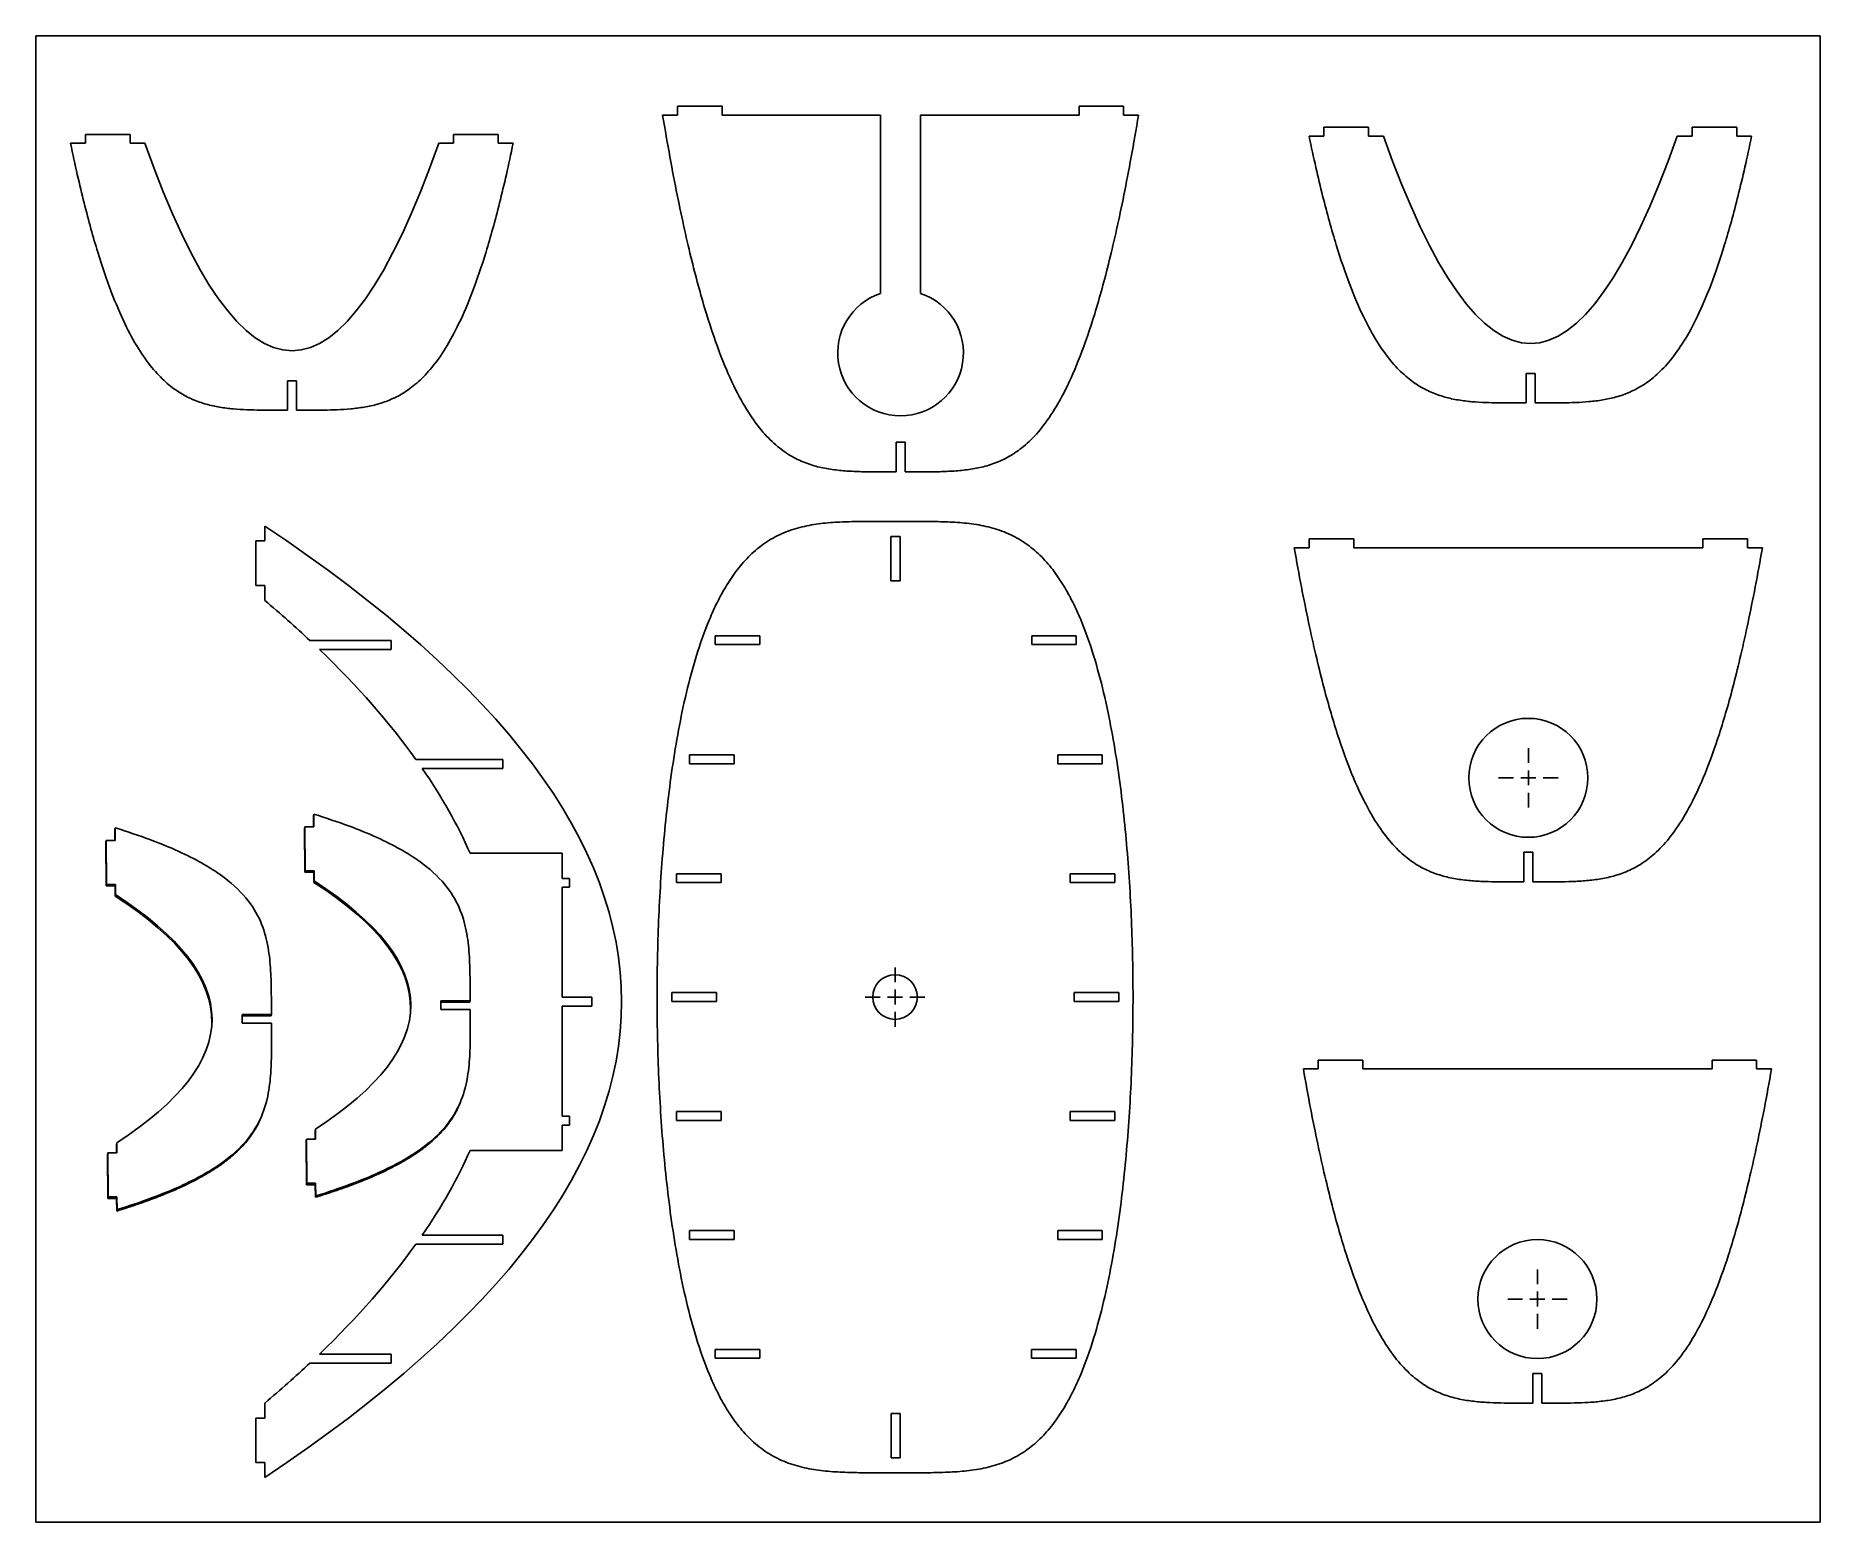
# Model space of a CAD drawing. Header units: millimetres. Extents: x 2002 to 2602, y 753 to 1253.
import ezdxf

# ---------------------------------------------------------------- set-up
doc = ezdxf.new("R2010")
doc.units = ezdxf.units.MM
doc.layers.add('10', color=7, linetype='Continuous')
doc.layers.add('图框', color=7, linetype='Continuous')

# ---------------------------------------------------------------- blocks, each defined once
blk = doc.blocks.new('SW_CENTERMARKSYMBOL_0')
at = {"layer": '10', "color": 0}
for p, q in [((0, 5), (0, 10)), ((-5, 0), (-10, 0)), ((0, 0), (-2.5, 0)), ((0, 0), (0, 2.5)), ((0, 0), (0, -2.5)), ((0, 0), (2.5, 0)), ((5, 0), (10, 0)), ((0, -5), (0, -10))]:
    blk.add_line(p, q, dxfattribs=at)

msp = doc.modelspace()

# ---------------------------------------------------------------- linework, layer by layer
for p, q in [((2601.94, 1253.34), (2001.94, 1253.34)), ((2001.94, 753.34), (2001.94, 1253.34)), ((2601.94, 753.34), (2601.94, 1253.34)), ((2001.94, 753.34), (2601.94, 753.34))]:
    msp.add_line(p, q)
at = {"color": 7, "linetype": 'Continuous', "lineweight": 25}
for p, q in [((2212.72, 1226.61), (2217.72, 1226.61)), ((2217.72, 1229.61), (2217.72, 1226.61)), ((2217.72, 1229.61), (2232.72, 1229.61)), ((2232.72, 1229.61), (2232.72, 1226.61)), ((2232.72, 1226.61), (2286, 1226.61)), ((2286, 1226.61), (2286, 1166.65)), ((2299.45, 1226.61), (2352.72, 1226.61)), ((2299.45, 1166.65), (2299.45, 1226.61)), ((2352.72, 1226.61), (2352.72, 1229.61)), ((2352.72, 1229.61), (2367.72, 1229.61)), ((2367.72, 1229.61), (2367.72, 1226.61)), ((2367.72, 1226.61), (2372.72, 1226.61)), ((2018.66, 1217.15), (2018.66, 1220.15)), ((2018.66, 1220.15), (2033.66, 1220.15)), ((2033.66, 1220.15), (2033.66, 1217.15)), ((2142.46, 1220.15), (2142.46, 1217.15)), ((2157.46, 1220.15), (2142.46, 1220.15)), ((2157.46, 1217.15), (2157.46, 1220.15)), ((2430.06, 1219.57), (2435.06, 1219.57)), ((2435.06, 1219.57), (2435.06, 1222.57)), ((2435.06, 1222.57), (2450.06, 1222.57)), ((2450.06, 1222.57), (2450.06, 1219.57)), ((2450.06, 1219.57), (2455.06, 1219.57)), ((2558.86, 1219.57), (2553.86, 1219.57)), ((2558.86, 1222.57), (2558.86, 1219.57)), ((2573.86, 1222.57), (2558.86, 1222.57)), ((2573.86, 1219.57), (2573.86, 1222.57)), ((2578.86, 1219.57), (2573.86, 1219.57)), ((2013.66, 1217.15), (2018.66, 1217.15)), ((2033.66, 1217.15), (2038.66, 1217.15)), ((2142.46, 1217.15), (2137.46, 1217.15)), ((2162.46, 1217.15), (2157.46, 1217.15)), ((2089.65, 1137.25), (2086.65, 1137.25)), ((2086.65, 1137.25), (2086.65, 1127.38)), ((2089.65, 1127.38), (2089.65, 1137.25)), ((2506.05, 1139.67), (2503.05, 1139.67)), ((2503.05, 1139.67), (2503.05, 1129.8)), ((2506.05, 1129.8), (2506.05, 1139.67)), ((2294.22, 1116.61), (2291.22, 1116.61)), ((2291.22, 1116.61), (2291.22, 1106.61)), ((2294.22, 1106.61), (2294.22, 1116.61)), ((2078.95, 1088.41), (2078.95, 1083.41)), ((2075.95, 1083.41), (2075.95, 1068.41)), ((2078.95, 1083.41), (2075.95, 1083.41)), ((2292.57, 1084.92), (2289.43, 1084.92)), ((2289.43, 1084.92), (2289.43, 1069.99)), ((2292.57, 1069.99), (2292.57, 1084.92)), ((2425.08, 1081.12), (2430.08, 1081.12)), ((2430.08, 1081.12), (2430.08, 1084.12)), ((2430.08, 1084.12), (2445.08, 1084.12)), ((2445.08, 1084.12), (2445.08, 1081.12)), ((2445.08, 1081.12), (2562.48, 1081.12)), ((2562.48, 1084.12), (2562.48, 1081.12)), ((2577.48, 1084.12), (2562.48, 1084.12)), ((2577.48, 1081.12), (2577.48, 1084.12)), ((2582.48, 1081.12), (2577.48, 1081.12)), ((2075.95, 1068.41), (2078.95, 1068.41)), ((2078.95, 1068.41), (2078.95, 1063.41)), ((2289.43, 1069.99), (2292.57, 1069.99)), ((2245.39, 1051.51), (2230.39, 1051.51)), ((2230.39, 1051.51), (2230.39, 1048.52)), ((2245.39, 1048.52), (2245.39, 1051.51)), ((2351.8, 1051.51), (2336.8, 1051.51)), ((2336.8, 1051.51), (2336.8, 1048.52)), ((2351.8, 1048.52), (2351.8, 1051.51)), ((2121.45, 1049.91), (2094.15, 1049.91)), ((2121.45, 1046.91), (2097.31, 1046.91)), ((2121.45, 1046.91), (2121.45, 1049.91)), ((2230.39, 1048.52), (2245.39, 1048.52)), ((2336.8, 1048.52), (2351.8, 1048.52)), ((2158.95, 1009.91), (2129.79, 1009.91)), ((2158.95, 1006.91), (2158.95, 1009.91)), ((2236.75, 1011.49), (2221.75, 1011.49)), ((2221.75, 1011.49), (2221.75, 1008.49)), ((2221.75, 1008.49), (2236.75, 1008.49)), ((2236.75, 1008.49), (2236.75, 1011.49)), ((2360.55, 1011.49), (2345.55, 1011.49)), ((2345.55, 1011.49), (2345.55, 1008.49)), ((2345.55, 1008.49), (2360.55, 1008.49)), ((2360.55, 1008.49), (2360.55, 1011.49)), ((2158.95, 1006.91), (2131.9, 1006.91)), ((2095.45, 991.51), (2095.34, 991.04)), ((2095.34, 991.04), (2095.35, 987.27)), ((2095.45, 991.51), (2095.47, 987.27)), ((2028.64, 986.91), (2028.52, 986.44)), ((2028.52, 986.44), (2028.54, 982.67)), ((2028.64, 986.91), (2028.66, 982.67)), ((2092.47, 987.27), (2092.36, 986.8)), ((2092.36, 986.8), (2092.43, 971.99)), ((2092.47, 987.27), (2092.55, 972.46)), ((2095.47, 987.27), (2092.47, 987.27)), ((2025.66, 982.67), (2025.55, 982.2)), ((2025.55, 982.2), (2025.62, 967.38)), ((2025.66, 982.67), (2025.74, 967.85)), ((2028.66, 982.67), (2025.66, 982.67)), ((2178.95, 978.41), (2147.97, 978.41)), ((2178.95, 969.91), (2178.95, 978.41)), ((2505.28, 978.73), (2502.28, 978.73)), ((2502.28, 978.73), (2502.28, 968.73)), ((2505.28, 968.73), (2505.28, 978.73)), ((2092.55, 972.46), (2092.43, 971.99)), ((2092.55, 972.46), (2095.55, 972.46)), ((2095.55, 972.46), (2095.43, 971.99)), ((2095.55, 972.46), (2095.56, 969.04)), ((2025.74, 967.85), (2025.62, 967.38)), ((2025.62, 967.38), (2028.62, 967.38)), ((2025.74, 967.85), (2028.74, 967.85)), ((2028.74, 967.85), (2028.62, 967.38)), ((2028.62, 967.38), (2028.64, 963.97)), ((2028.74, 967.85), (2028.75, 964.44)), ((2092.43, 971.99), (2095.43, 971.99)), ((2095.43, 971.99), (2095.45, 968.57)), ((2095.56, 969.04), (2095.45, 968.57)), ((2181.45, 969.91), (2178.95, 969.91)), ((2178.95, 929.91), (2178.95, 966.91)), ((2181.45, 966.91), (2178.95, 966.91)), ((2181.45, 966.91), (2181.45, 969.91)), ((2232.37, 971.49), (2217.37, 971.49)), ((2217.37, 971.49), (2217.37, 968.49)), ((2217.37, 968.49), (2232.37, 968.49)), ((2232.37, 968.49), (2232.37, 971.49)), ((2364.77, 971.49), (2349.77, 971.49)), ((2349.77, 971.49), (2349.77, 968.49)), ((2349.77, 968.49), (2364.77, 968.49)), ((2364.77, 968.49), (2364.77, 971.49)), ((2028.75, 964.44), (2028.64, 963.97)), ((2230.8, 931.49), (2215.77, 931.49)), ((2215.77, 931.49), (2215.77, 928.49)), ((2230.8, 928.49), (2230.8, 931.49)), ((2366.07, 931.49), (2351.07, 931.49)), ((2351.07, 931.49), (2351.07, 928.49)), ((2366.07, 928.49), (2366.07, 931.49)), ((2081.21, 924.14), (2071.31, 924.15)), ((2071.31, 924.15), (2071.33, 921.18)), ((2081.21, 924.14), (2081.1, 923.67)), ((2148.02, 928.74), (2138.12, 928.75)), ((2138.12, 928.75), (2138.14, 925.79)), ((2147.91, 928.27), (2138.12, 928.28)), ((2138.14, 925.79), (2148.04, 925.78)), ((2148.02, 928.74), (2147.91, 928.27)), ((2188.95, 929.91), (2178.95, 929.91)), ((2178.95, 926.91), (2178.95, 889.91)), ((2188.95, 926.91), (2178.95, 926.91)), ((2188.95, 926.91), (2188.95, 929.91)), ((2215.77, 928.49), (2230.8, 928.49)), ((2351.07, 928.49), (2366.07, 928.49)), ((2081.1, 923.67), (2071.31, 923.68)), ((2071.33, 921.18), (2081.23, 921.17)), ((2433.14, 905.81), (2433.14, 908.81)), ((2433.14, 908.81), (2448.14, 908.81)), ((2448.14, 908.81), (2448.14, 905.81)), ((2565.54, 908.81), (2565.54, 905.81)), ((2580.54, 908.81), (2565.54, 908.81)), ((2580.54, 905.81), (2580.54, 908.81)), ((2146.37, 899.58), (2146.48, 900.05)), ((2428.14, 905.81), (2433.14, 905.81)), ((2448.14, 905.81), (2565.54, 905.81)), ((2585.54, 905.81), (2580.54, 905.81)), ((2079.56, 894.97), (2079.67, 895.44)), ((2181.45, 889.91), (2178.95, 889.91)), ((2181.45, 886.91), (2181.45, 889.91)), ((2232.37, 891.49), (2217.37, 891.49)), ((2217.37, 891.49), (2217.37, 888.49)), ((2217.37, 888.49), (2232.37, 888.49)), ((2232.37, 888.49), (2232.37, 891.49)), ((2364.77, 891.49), (2349.77, 891.49)), ((2349.77, 891.49), (2349.77, 888.49)), ((2349.77, 888.49), (2364.77, 888.49)), ((2364.77, 888.49), (2364.77, 891.49)), ((2093, 882.18), (2092.89, 881.71)), ((2093.08, 867.37), (2093, 882.18)), ((2093, 882.18), (2096, 882.18)), ((2095.98, 885.59), (2095.87, 885.12)), ((2095.88, 882.18), (2095.87, 885.12)), ((2096, 882.18), (2095.98, 885.59)), ((2178.95, 886.91), (2178.95, 878.41)), ((2181.45, 886.91), (2178.95, 886.91)), ((2026.19, 877.57), (2026.08, 877.1)), ((2026.15, 862.29), (2026.08, 877.1)), ((2026.27, 862.76), (2026.19, 877.57)), ((2026.19, 877.57), (2029.19, 877.57)), ((2029.17, 880.98), (2029.06, 880.51)), ((2029.07, 877.57), (2029.06, 880.51)), ((2029.19, 877.57), (2029.17, 880.98)), ((2092.96, 866.89), (2092.89, 881.71)), ((2178.95, 878.41), (2147.97, 878.41)), ((2093.08, 867.37), (2092.96, 866.89)), ((2095.96, 866.89), (2092.96, 866.89)), ((2096.07, 867.36), (2093.08, 867.37)), ((2096.07, 867.36), (2095.96, 866.89)), ((2095.98, 862.65), (2095.96, 866.89)), ((2096.1, 863.12), (2096.07, 867.36)), ((2026.27, 862.76), (2026.15, 862.29)), ((2029.15, 862.29), (2026.15, 862.29)), ((2029.26, 862.76), (2026.27, 862.76)), ((2029.26, 862.76), (2029.15, 862.29)), ((2029.17, 858.04), (2029.15, 862.29)), ((2029.29, 858.51), (2029.17, 858.04)), ((2029.29, 858.51), (2029.26, 862.76)), ((2096.1, 863.12), (2095.98, 862.65)), ((2158.95, 846.91), (2129.79, 846.91)), ((2158.95, 849.91), (2131.9, 849.91)), ((2158.95, 846.91), (2158.95, 849.91)), ((2236.75, 851.49), (2221.75, 851.49)), ((2221.75, 851.49), (2221.75, 848.49)), ((2221.75, 848.49), (2236.75, 848.49)), ((2236.75, 848.49), (2236.75, 851.49)), ((2360.55, 851.49), (2345.55, 851.49)), ((2345.55, 851.49), (2345.55, 848.49)), ((2345.55, 848.49), (2360.55, 848.49)), ((2360.55, 848.49), (2360.55, 851.49)), ((2230.36, 811.49), (2230.36, 808.49)), ((2245.36, 811.49), (2230.36, 811.49)), ((2245.36, 808.49), (2245.36, 811.49)), ((2351.77, 811.49), (2336.77, 811.49)), ((2336.77, 811.49), (2336.77, 808.49)), ((2351.77, 808.49), (2351.77, 811.49)), ((2121.45, 806.91), (2094.15, 806.91)), ((2121.45, 809.91), (2097.31, 809.91)), ((2121.45, 806.91), (2121.45, 809.91)), ((2230.36, 808.49), (2245.36, 808.49)), ((2336.77, 808.49), (2351.77, 808.49)), ((2508.34, 803.42), (2505.34, 803.42)), ((2505.34, 803.42), (2505.34, 793.42)), ((2508.34, 793.42), (2508.34, 803.42)), ((2078.95, 788.41), (2078.95, 793.41)), ((2075.95, 773.41), (2075.95, 788.41)), ((2075.95, 788.41), (2078.95, 788.41)), ((2292.57, 789.99), (2289.57, 789.99)), ((2289.57, 789.99), (2289.57, 774.99)), ((2292.57, 774.99), (2292.57, 789.99)), ((2289.57, 774.99), (2292.57, 774.99)), ((2078.95, 773.41), (2075.95, 773.41)), ((2078.95, 768.41), (2078.95, 773.41))]:
    msp.add_line(p, q, dxfattribs=at)
for centre, radius in [((2503.78, 1003.73), 20.01), ((2290.87, 929.99), 7.5), ((2506.84, 828.42), 20.01)]:
    msp.add_circle(centre, radius, dxfattribs=at)
msp.add_arc((2292.72, 1146.61), 21.14, 108.553, 71.447, dxfattribs=at)
for points in [[(2212.72, 1226.61), (2214.36, 1216.8), (2217.63, 1198.98), (2222.53, 1177.02), (2227.44, 1159.22), (2232.35, 1145.03), (2237.25, 1133.91), (2242.16, 1125.4), (2247.06, 1119.05), (2251.97, 1114.46), (2256.88, 1111.27), (2261.78, 1109.16), (2266.69, 1107.86), (2271.6, 1107.13), (2276.5, 1106.78), (2281.41, 1106.64), (2286.31, 1106.61), (2289.59, 1106.61), (2291.22, 1106.61)], [(2294.22, 1106.61), (2295.86, 1106.61), (2299.13, 1106.61), (2304.03, 1106.64), (2308.94, 1106.78), (2313.85, 1107.13), (2318.75, 1107.86), (2323.66, 1109.16), (2328.56, 1111.27), (2333.47, 1114.46), (2338.38, 1119.05), (2343.28, 1125.4), (2348.19, 1133.91), (2353.1, 1145.03), (2358, 1159.22), (2362.91, 1177.02), (2367.81, 1198.98), (2371.09, 1216.8), (2372.72, 1226.61)], [(2430.06, 1219.57), (2431.58, 1212.23), (2434.63, 1198.9), (2439.19, 1182.48), (2443.75, 1169.17), (2448.31, 1158.55), (2452.87, 1150.23), (2457.43, 1143.87), (2461.99, 1139.11), (2466.56, 1135.68), (2471.12, 1133.29), (2475.68, 1131.71), (2480.24, 1130.74), (2484.8, 1130.19), (2489.36, 1129.93), (2493.92, 1129.82), (2498.48, 1129.8), (2501.53, 1129.8), (2503.05, 1129.8)], [(2455.06, 1219.57), (2488.07, 1126.55), (2521, 1126.55), (2553.86, 1219.57)], [(2506.05, 1129.8), (2507.56, 1129.8), (2510.6, 1129.8), (2515.15, 1129.83), (2519.7, 1129.93), (2524.25, 1130.2), (2528.8, 1130.76), (2533.35, 1131.74), (2537.9, 1133.33), (2542.46, 1135.73), (2547.01, 1139.18), (2551.56, 1143.94), (2556.11, 1150.32), (2560.66, 1158.63), (2565.21, 1169.25), (2569.76, 1182.55), (2574.31, 1198.95), (2577.35, 1212.25), (2578.86, 1219.57)], [(2013.66, 1217.15), (2015.18, 1209.81), (2018.23, 1196.48), (2022.79, 1180.06), (2027.35, 1166.75), (2031.91, 1156.13), (2036.47, 1147.82), (2041.03, 1141.45), (2045.59, 1136.69), (2050.15, 1133.26), (2054.72, 1130.87), (2059.28, 1129.29), (2063.84, 1128.32), (2068.4, 1127.77), (2072.96, 1127.51), (2077.52, 1127.4), (2082.08, 1127.38), (2085.13, 1127.38), (2086.65, 1127.38)], [(2038.66, 1217.15), (2071.67, 1124.13), (2104.6, 1124.13), (2137.46, 1217.15)], [(2089.65, 1127.38), (2091.16, 1127.38), (2094.2, 1127.38), (2098.75, 1127.41), (2103.3, 1127.51), (2107.85, 1127.78), (2112.4, 1128.34), (2116.95, 1129.32), (2121.5, 1130.91), (2126.05, 1133.31), (2130.61, 1136.76), (2135.16, 1141.52), (2139.71, 1147.9), (2144.26, 1156.21), (2148.81, 1166.83), (2153.36, 1180.13), (2157.91, 1196.53), (2160.95, 1209.83), (2162.46, 1217.15)], [(2078.95, 768.41), (2238.95, 875.07), (2238.95, 981.74), (2078.95, 1088.41)], [(2425.08, 1081.12), (2426.69, 1071.93), (2429.91, 1055.24), (2434.73, 1034.68), (2439.56, 1018.01), (2444.38, 1004.72), (2449.21, 994.31), (2454.03, 986.34), (2458.86, 980.39), (2463.68, 976.08), (2468.51, 973.09), (2473.33, 971.12), (2478.16, 969.9), (2482.98, 969.22), (2487.81, 968.88), (2492.63, 968.76), (2497.46, 968.73), (2500.67, 968.73), (2502.28, 968.73)], [(2505.28, 968.73), (2506.89, 968.73), (2510.11, 968.73), (2514.93, 968.76), (2519.76, 968.88), (2524.58, 969.22), (2529.41, 969.9), (2534.23, 971.12), (2539.06, 973.09), (2543.88, 976.08), (2548.71, 980.39), (2553.53, 986.34), (2558.36, 994.31), (2563.18, 1004.72), (2568.01, 1018.01), (2572.83, 1034.68), (2577.66, 1055.24), (2580.87, 1071.93), (2582.48, 1081.12)], [(2094.15, 1049.91), (2089.35, 1054.41), (2084.28, 1058.91), (2078.95, 1063.41)], [(2129.79, 1009.91), (2120.97, 1022.24), (2110.14, 1034.57), (2097.31, 1046.91)], [(2147.97, 978.41), (2143.8, 987.91), (2138.44, 997.41), (2131.9, 1006.91)], [(2148.02, 928.74), (2148.01, 931.36), (2147.99, 936.58), (2147.79, 944.42), (2146.94, 952.26), (2144.69, 960.1), (2140.02, 967.95), (2131.62, 975.8), (2117.91, 983.65), (2103.97, 988.89), (2095.45, 991.51)], [(2081.21, 924.14), (2081.2, 926.75), (2081.18, 931.98), (2080.97, 939.82), (2080.13, 947.66), (2077.88, 955.5), (2073.21, 963.34), (2064.81, 971.19), (2051.1, 979.04), (2037.16, 984.28), (2028.64, 986.91)], [(2127.92, 925.94), (2128.31, 940.14), (2117.48, 954.35), (2095.45, 968.57)], [(2095.98, 885.59), (2138.87, 913.36), (2138.73, 941.18), (2095.56, 969.04)], [(2061.11, 921.34), (2061.5, 935.54), (2050.67, 949.75), (2028.64, 963.97)], [(2029.17, 880.98), (2072.06, 908.76), (2071.92, 936.57), (2028.75, 964.44)], [(2096.1, 863.12), (2104.59, 865.72), (2118.47, 870.94), (2132.11, 878.76), (2140.43, 886.59), (2145.02, 894.43), (2147.19, 902.26), (2147.96, 910.1), (2148.08, 917.94), (2148.05, 923.17), (2148.04, 925.78)], [(2029.29, 858.51), (2037.78, 861.12), (2051.66, 866.33), (2065.3, 874.15), (2073.62, 881.98), (2078.21, 889.82), (2080.38, 897.66), (2081.15, 905.49), (2081.27, 913.33), (2081.24, 918.56), (2081.23, 921.17)], [(2428.14, 905.81), (2429.75, 896.62), (2432.97, 879.93), (2437.79, 859.37), (2442.62, 842.7), (2447.44, 829.41), (2452.27, 819), (2457.09, 811.03), (2461.92, 805.08), (2466.74, 800.77), (2471.57, 797.79), (2476.39, 795.81), (2481.22, 794.59), (2486.04, 793.91), (2490.87, 793.57), (2495.69, 793.45), (2500.52, 793.42), (2503.73, 793.42), (2505.34, 793.42)], [(2508.34, 793.42), (2509.95, 793.42), (2513.17, 793.42), (2517.99, 793.45), (2522.82, 793.57), (2527.64, 793.91), (2532.47, 794.59), (2537.29, 795.81), (2542.12, 797.79), (2546.94, 800.77), (2551.77, 805.08), (2556.59, 811.03), (2561.42, 819), (2566.24, 829.41), (2571.07, 842.7), (2575.89, 859.37), (2580.72, 879.93), (2583.93, 896.62), (2585.54, 905.81)], [(2131.9, 849.91), (2138.44, 859.41), (2143.8, 868.91), (2147.97, 878.41)], [(2097.31, 809.91), (2110.14, 822.24), (2120.97, 834.57), (2129.79, 846.91)], [(2078.95, 793.41), (2084.28, 797.91), (2089.35, 802.41), (2094.15, 806.91)]]:
    msp.add_open_spline(points, degree=3, dxfattribs=at)
for points, knots in [([(2370.87, 929.99), (2370.87, 938.58), (2370.69, 947.17), (2369.99, 964.34), (2369.46, 972.91), (2367.96, 990.03), (2367, 998.57), (2365.13, 1011.32), (2364.43, 1015.56), (2362.86, 1024), (2361.99, 1028.21), (2360, 1036.56), (2358.89, 1040.72), (2356.36, 1048.93), (2354.93, 1052.98), (2352.45, 1058.93), (2351.56, 1060.88), (2349.65, 1064.73), (2348.62, 1066.62), (2346.38, 1070.28), (2345.18, 1072.06), (2342.55, 1075.46), (2341.13, 1077.08), (2338.05, 1080.07), (2336.39, 1081.45), (2332.85, 1083.88), (2330.97, 1084.93), (2327.04, 1086.68), (2325, 1087.37), (2320.85, 1088.46), (2318.73, 1088.85), (2314.47, 1089.42), (2312.33, 1089.6), (2308.04, 1089.84), (2305.9, 1089.9), (2301.6, 1089.97), (2299.46, 1089.98), (2295.16, 1089.99), (2293.01, 1089.99), (2288.72, 1089.99), (2286.57, 1089.99), (2282.28, 1089.98), (2280.13, 1089.97), (2275.83, 1089.9), (2273.69, 1089.84), (2269.4, 1089.6), (2267.26, 1089.42), (2263, 1088.85), (2260.88, 1088.46), (2256.73, 1087.37), (2254.69, 1086.68), (2250.76, 1084.93), (2248.88, 1083.88), (2245.34, 1081.45), (2243.68, 1080.07), (2240.6, 1077.08), (2239.18, 1075.46), (2236.56, 1072.06), (2235.35, 1070.28), (2233.11, 1066.62), (2232.08, 1064.73), (2230.17, 1060.88), (2229.28, 1058.93), (2226.8, 1052.98), (2225.37, 1048.93), (2222.84, 1040.72), (2221.73, 1036.57), (2219.75, 1028.21), (2218.87, 1024), (2217.3, 1015.56), (2216.6, 1011.32), (2215.35, 1002.82), (2214.8, 998.56), (2213.82, 990.02), (2213.4, 985.75), (2212.27, 972.91), (2211.74, 964.34), (2211.04, 947.17), (2210.87, 938.58), (2210.87, 929.99)], [0, 0, 0, 0, 0.0625, 0.0625, 0.125, 0.125, 0.1875, 0.1875, 0.21875, 0.21875, 0.25, 0.25, 0.28125, 0.28125, 0.3125, 0.3125, 0.328125, 0.328125, 0.34375, 0.34375, 0.359375, 0.359375, 0.375, 0.375, 0.390625, 0.390625, 0.40625, 0.40625, 0.421875, 0.421875, 0.4375, 0.4375, 0.453125, 0.453125, 0.46875, 0.46875, 0.484375, 0.484375, 0.5, 0.5, 0.515625, 0.515625, 0.53125, 0.53125, 0.546875, 0.546875, 0.5625, 0.5625, 0.578125, 0.578125, 0.59375, 0.59375, 0.609375, 0.609375, 0.625, 0.625, 0.640625, 0.640625, 0.65625, 0.65625, 0.671875, 0.671875, 0.6875, 0.6875, 0.71875, 0.71875, 0.75, 0.75, 0.78125, 0.78125, 0.8125, 0.8125, 0.84375, 0.84375, 0.875, 0.875, 0.9375, 0.9375, 1, 1, 1, 1]), ([(2210.87, 929.99), (2210.87, 921.4), (2211.04, 912.81), (2211.74, 895.65), (2212.27, 887.07), (2213.4, 874.23), (2213.82, 869.96), (2214.8, 861.43), (2215.35, 857.17), (2216.6, 848.67), (2217.3, 844.43), (2218.87, 835.98), (2219.75, 831.78), (2221.73, 823.42), (2222.84, 819.27), (2225.37, 811.06), (2226.8, 807), (2229.28, 801.06), (2230.17, 799.1), (2232.08, 795.26), (2233.11, 793.37), (2235.35, 789.7), (2236.56, 787.92), (2239.18, 784.52), (2240.6, 782.9), (2243.68, 779.91), (2245.34, 778.53), (2248.88, 776.1), (2250.76, 775.05), (2254.69, 773.31), (2256.73, 772.61), (2260.88, 771.53), (2263, 771.14), (2267.26, 770.57), (2269.4, 770.39), (2273.69, 770.14), (2275.83, 770.08), (2280.13, 770.01), (2282.28, 770), (2286.57, 769.99), (2288.72, 769.99), (2293.01, 769.99), (2295.16, 769.99), (2299.46, 770), (2301.6, 770.01), (2305.9, 770.08), (2308.04, 770.14), (2312.33, 770.39), (2314.47, 770.57), (2318.73, 771.14), (2320.85, 771.53), (2325, 772.61), (2327.04, 773.31), (2330.97, 775.05), (2332.85, 776.1), (2336.39, 778.53), (2338.05, 779.91), (2341.13, 782.9), (2342.55, 784.52), (2345.18, 787.92), (2346.38, 789.7), (2348.62, 793.37), (2349.65, 795.26), (2351.56, 799.1), (2352.45, 801.06), (2354.93, 807), (2356.36, 811.06), (2358.89, 819.27), (2360, 823.42), (2361.99, 831.78), (2362.86, 835.98), (2364.43, 844.43), (2365.13, 848.67), (2367, 861.42), (2367.96, 869.96), (2369.46, 887.07), (2369.99, 895.65), (2370.69, 912.81), (2370.87, 921.4), (2370.87, 929.99)], [0, 0, 0, 0, 0.0625, 0.0625, 0.125, 0.125, 0.15625, 0.15625, 0.1875, 0.1875, 0.21875, 0.21875, 0.25, 0.25, 0.28125, 0.28125, 0.3125, 0.3125, 0.328125, 0.328125, 0.34375, 0.34375, 0.359375, 0.359375, 0.375, 0.375, 0.390625, 0.390625, 0.40625, 0.40625, 0.421875, 0.421875, 0.4375, 0.4375, 0.453125, 0.453125, 0.46875, 0.46875, 0.484375, 0.484375, 0.5, 0.5, 0.515625, 0.515625, 0.53125, 0.53125, 0.546875, 0.546875, 0.5625, 0.5625, 0.578125, 0.578125, 0.59375, 0.59375, 0.609375, 0.609375, 0.625, 0.625, 0.640625, 0.640625, 0.65625, 0.65625, 0.671875, 0.671875, 0.6875, 0.6875, 0.71875, 0.71875, 0.75, 0.75, 0.78125, 0.78125, 0.8125, 0.8125, 0.875, 0.875, 0.9375, 0.9375, 1, 1, 1, 1]), ([(2029.17, 858.04), (2030.68, 858.51), (2033.61, 859.43), (2037.83, 860.87), (2041.77, 862.3), (2045.43, 863.73), (2048.84, 865.17), (2051.99, 866.6), (2055, 868.08), (2057.86, 869.61), (2060.55, 871.19), (2063.01, 872.77), (2065.25, 874.35), (2067.44, 876.06), (2069.55, 877.92), (2071.56, 879.94), (2073.29, 881.97), (2074.78, 883.99), (2076.04, 886.02), (2076.87, 887.51), (2077.23, 888.34), (2077.28, 888.47)], [0, 0, 0, 0, 0.080787, 0.156726, 0.22807, 0.295071, 0.357974, 0.417024, 0.472461, 0.529553, 0.582873, 0.632729, 0.679423, 0.723251, 0.775446, 0.824024, 0.869535, 0.912491, 0.953364, 0.992574, 1, 1, 1, 1]), ([(2095.98, 862.65), (2097.49, 863.12), (2100.42, 864.04), (2104.64, 865.47), (2108.58, 866.91), (2112.24, 868.34), (2115.65, 869.77), (2118.8, 871.21), (2121.81, 872.69), (2124.67, 874.21), (2127.37, 875.79), (2129.82, 877.37), (2132.06, 878.95), (2134.25, 880.67), (2136.36, 882.53), (2138.37, 884.55), (2140.1, 886.57), (2141.6, 888.6), (2142.85, 890.62), (2143.68, 892.11), (2144.04, 892.94), (2144.1, 893.07)], [0, 0, 0, 0, 0.080787, 0.156726, 0.22807, 0.295071, 0.357974, 0.417024, 0.472461, 0.529553, 0.582873, 0.632729, 0.679423, 0.723251, 0.775446, 0.824024, 0.869535, 0.912491, 0.953364, 0.992574, 1, 1, 1, 1])]:
    msp.add_open_spline(points, degree=3, knots=knots, dxfattribs=at)

# ---------------------------------------------------------------- block references
at = {"layer": '10'}
msp.add_blockref('SW_CENTERMARKSYMBOL_0', (2290.87, 929.99), dxfattribs=at)
at = {"layer": '图框'}
for p in [(2503.78, 1003.73), (2506.84, 828.42)]:
    msp.add_blockref('SW_CENTERMARKSYMBOL_0', p, dxfattribs=at)

doc.saveas('drawing.dxf')
